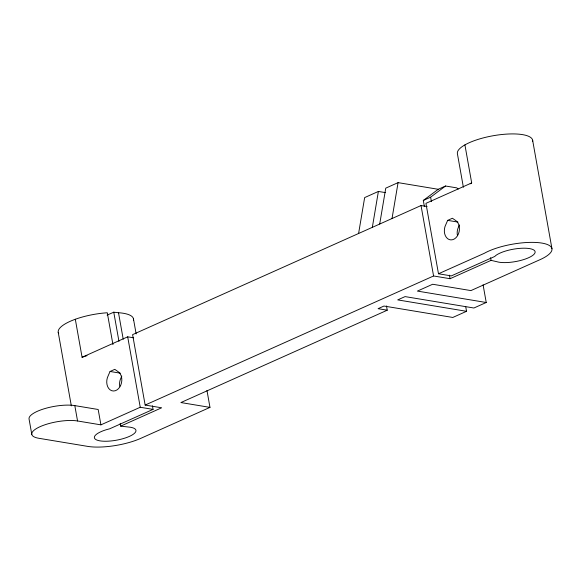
<?xml version="1.0" encoding="UTF-8"?>
<svg xmlns="http://www.w3.org/2000/svg" width="581" height="581" viewBox="0 0 581 581"><rect width="100%" height="100%" fill="white"/><g stroke="black" fill="none" stroke-linecap="round" stroke-linejoin="round"><path stroke-width="0.87" d="M358.593 233.489L364.65 197.591L378.391 191.44L385.544 192.631M372.334 227.338L378.391 191.44M379.698 224.048L385.755 188.15L398.079 182.63L438.227 189.29L445.54 186.014L456.804 187.881L458.177 189.05M392.022 218.529L398.079 182.63M110.056 371.47L108.24 375.617A10.218 7.473 -80.6 0 0 110.099 389.836A10.218 7.473 -80.6 0 0 120.812 385.043A10.218 7.473 -80.6 0 0 117.703 371.375L114.784 369.349L110.056 371.47L120.318 373.169M121.792 376.081L121.066 377.744A10.218 7.473 -80.6 0 0 119.751 386.278M447.668 220.373L445.852 224.513A10.218 7.473 -80.6 0 0 447.711 238.74A10.218 7.473 -80.6 0 0 458.424 233.947A10.218 7.473 -80.6 0 0 455.315 220.279L452.403 218.253L447.668 220.373L457.93 222.073M459.411 224.985L458.685 226.641A10.218 7.473 -80.6 0 0 457.363 235.174M424.406 206.618L423.302 200.452L438.227 189.29M423.302 200.452L430.615 197.184L445.54 186.014M75.312 319.26L82.081 357.286L127.689 336.827L133.681 337.822M427.108 206.553L421.029 205.551L132.599 334.634L145.148 405.059L161.641 407.797L120.666 426.142L120.194 423.469M206.967 390.439L209.981 407.383L140.871 438.314A38.208 11.366 -10.1 0 1 87.629 446.375L38.869 438.292A26.835 7.981 -10.1 0 1 40.154 426.643A26.835 7.981 -10.1 0 1 77.549 420.978L100.92 424.856L140.239 407.259L153.064 409.387L152.433 405.821M145.148 405.059L433.571 275.975L450.072 278.713L491.054 260.368L496.878 261.704A21.112 6.282 -10.1 0 0 528.536 257.761A21.112 6.282 -10.1 0 0 526.851 248.29A21.112 6.282 -10.1 0 0 495.775 255.517L494.751 256.468L451.314 275.902L438.481 273.774L425.938 203.35L471.685 182.921L464.916 144.894M438.481 273.774L484.234 253.345A38.208 11.366 -10.1 0 1 539.524 242.756A38.208 11.366 -10.1 0 1 540.039 259.663L470.922 290.594L432.663 284.254L417.398 291.088L486.232 302.498L483.08 284.813M153.064 409.387L109.635 428.822L107.02 429.504A21.112 6.282 -10.1 0 0 97.078 440.129A21.112 6.282 -10.1 0 0 127.508 437.181A21.112 6.282 -10.1 0 0 130.376 427.238L120.666 426.142M386.481 305.933L387.244 310.203L180.887 402.553L209.981 407.383M465.751 306.862L466.543 311.307L452.802 317.458L383.968 306.042L378.078 308.678L387.244 310.203M486.232 302.498L473.907 308.01L405.073 296.6L397.709 299.898L466.543 311.307M107.136 315.12L113.76 312.186L118.502 312.723A38.208 11.366 -10.1 0 1 133.441 320.24M31.788 434.341L29.05 418.974A26.835 7.981 -10.1 0 1 45.122 408.494A26.835 7.981 -10.1 0 1 74.811 405.611L98.182 409.489L100.92 424.856M532.632 140.246L551.95 248.704M490.582 257.703L491.054 260.368M463.377 187.256L457.392 153.653A38.208 11.366 -10.1 0 1 495.208 135.395A38.208 11.366 -10.1 0 1 532.61 141.597M449.44 275.147L450.072 278.713M430.615 197.184L431.407 201.607M421.029 205.551L433.571 275.975M133.463 318.896L136.143 333.93M127.689 336.827L140.239 407.259M118.502 312.723L123.223 339.246M113.76 312.186L118.96 341.374M112.954 344.613L107.289 312.774L106.839 312.796A38.208 11.366 -10.1 0 0 58.71 333.552M74.811 405.611L77.549 420.978M58.223 332.296L71.332 405.879M82.081 357.286A38.208 11.366 -10.1 0 1 87.019 355.659M470.182 183.821A38.208 11.366 -10.1 0 1 471.685 182.921"/></g></svg>
